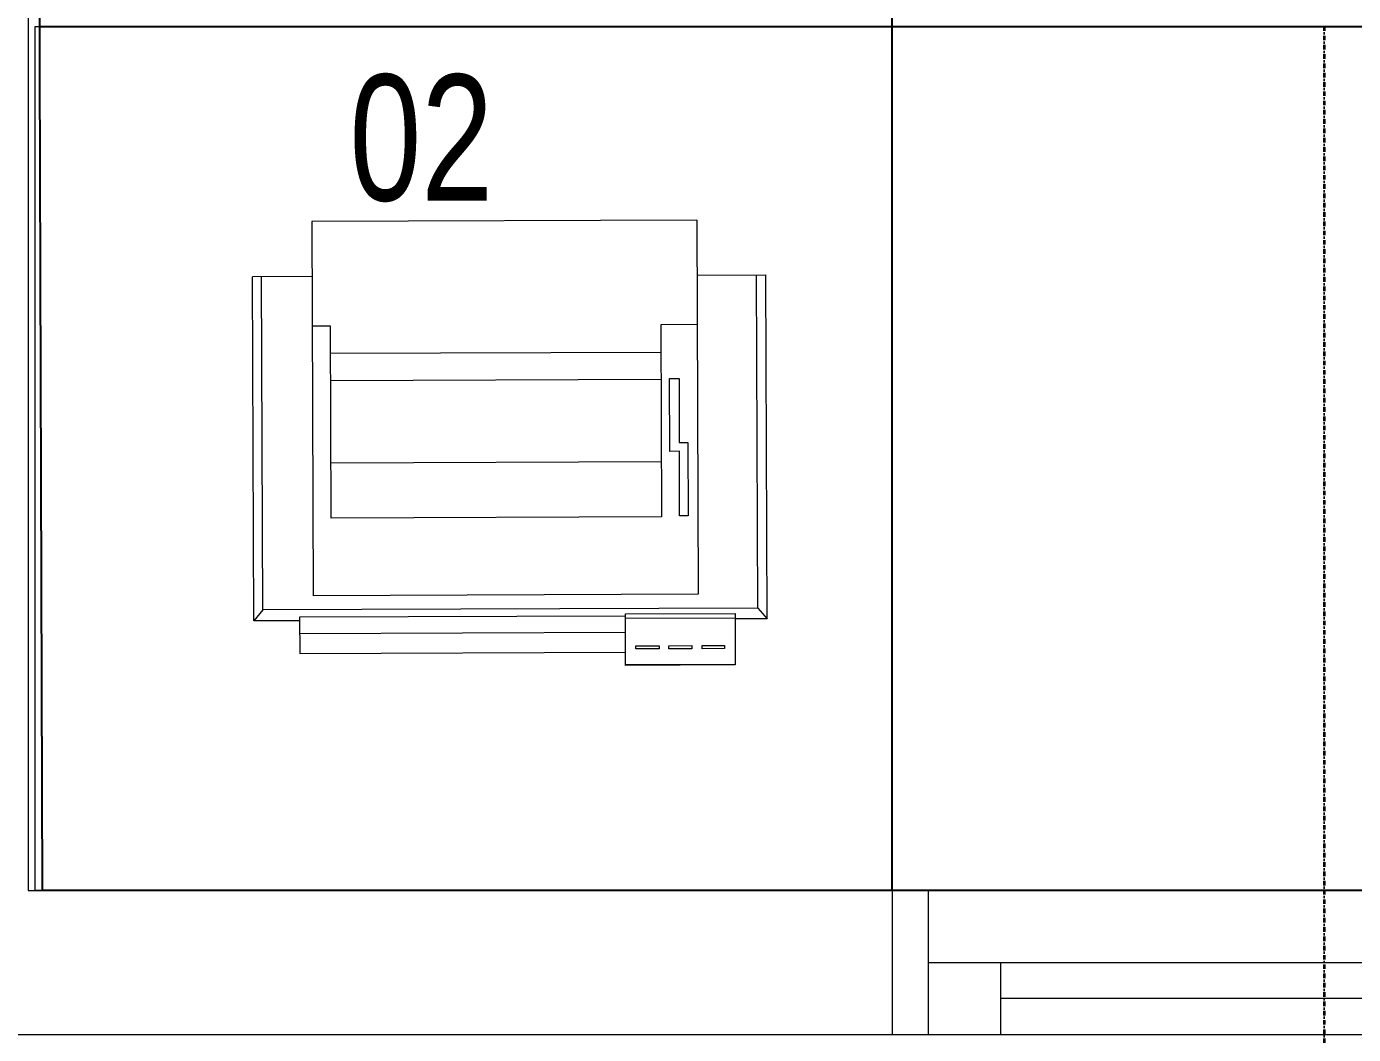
# Model space of a CAD drawing. Extents: x -12260 to 184725, y -29287 to 19916.
# Drawn here: x 39475 to 40396, y -910 to -210 of the extents above; entities that cross this region are included whole.
import ezdxf

# ---------------------------------------------------------------- set-up
doc = ezdxf.new("R2010")
doc.units = 0
doc.header["$LTSCALE"] = 0.25
doc.linetypes.add('DASHDOT', pattern=[25.4, 12.7, -6.35, 0, -6.35])
for name, color, linetype, lineweight in [('01-First Floor-FUR$0$72_EGR_EQP_TAG', 142, 'Continuous', 5), ('01-First Floor-FUR$0$Aluminum', 251, 'Continuous', 5), ('01-First Floor-FUR$0$LOADING', 253, 'Continuous', 5), ('01-First Floor-FUR$0$Walls', 251, 'Continuous', 5), ('E-LITE-CLNG-CNDT', 6, 'DASHDOT', 35)]:
    doc.layers.add(name, color=color, linetype=linetype, lineweight=lineweight)
doc.layers.add('01-First Floor-FUR$0$FALSE CEILING', color=251, linetype='Continuous')
doc.styles.add('01-First Floor-FUR$0$X3G_ENTITY_257CFD', font='swisscl.ttf', dxfattribs={"height": 200})

# ---------------------------------------------------------------- blocks, each defined once
blk = doc.blocks.new('01-First Floor-FUR$0$GF21046B-P')
at = {"color": 0}
blk.add_lwpolyline([(0, 0), (1, 0), (1, 0.6), (0, 0.6)], close=True, dxfattribs=at)
blk = doc.blocks.new('01-First Floor-FUR$0$ITPPLT2C-P')
at = {"color": 0}
for p, q in [((0.02286, 0.03177), (0.26184, 0.03177)), ((0.03041, 0.02557), (0.02286, 0.03177)), ((0.02286, 0), (0.02286, 0.03177)), ((0.26184, -0.00959), (0.26184, 0.03177)), ((0.03041, -0.31823), (0.03041, 0.02557)), ((0.03041, 0.02557), (0.26184, 0.02557)), ((0, 0), (0, -0.22622)), ((0.02518, 0), (0, 0)), ((0.01395, 0), (0.01395, -0.22622)), ((0.02518, 0), (0.01395, 0)), ((0.02518, -0.22622), (0.02518, 0)), ((0.0401, -0.27688), (0.0401, -0.00959)), ((0.3, -0.00959), (0.0401, -0.00959)), ((0.22741, -0.02218), (0.22741, -0.00959)), ((0.3, -0.27688), (0.3, -0.00959)), ((0.09395, -0.2515), (0.09395, -0.02218)), ((0.09395, -0.02218), (0.22741, -0.02218)), ((0.13211, -0.2515), (0.13211, -0.02218)), ((0.18945, -0.2515), (0.18945, -0.02218)), ((0.20824, -0.2515), (0.20824, -0.02218)), ((-0.0091, -0.22622), (0.02673, -0.22622)), ((-0.0091, -0.30235), (-0.0091, -0.22622)), ((-0.00872, -0.22622), (0.02363, -0.22622)), ((-0.00872, -0.30235), (-0.00872, -0.22622)), ((0, -0.22622), (0.02518, -0.22622)), ((0.01395, -0.22622), (0.02518, -0.22622)), ((0.02363, -0.22622), (0.02363, -0.30235)), ((0.02673, -0.22622), (0.02673, -0.30235)), ((0.00232, -0.24947), (0.00232, -0.23339)), ((0.00232, -0.23339), (0.00446, -0.23339)), ((0.00446, -0.23339), (0.00446, -0.24947)), ((0.00446, -0.24947), (0.00232, -0.24947)), ((0.00232, -0.27213), (0.00232, -0.25625)), ((0.00232, -0.25625), (0.00446, -0.25625)), ((0.00446, -0.25625), (0.00446, -0.27213)), ((0.22741, -0.2515), (0.09395, -0.2515)), ((0.13947, -0.2575), (0.19003, -0.2575)), ((0.13947, -0.26409), (0.13947, -0.2575)), ((0.19003, -0.2575), (0.19003, -0.26409)), ((0.22741, -0.27688), (0.22741, -0.2515)), ((0.09472, -0.2701), (0.09472, -0.26409)), ((0.09472, -0.26409), (0.13947, -0.26409)), ((0.19003, -0.26409), (0.14567, -0.26409)), ((0.14567, -0.26409), (0.14567, -0.2701)), ((0.00446, -0.27213), (0.00232, -0.27213)), ((0.14567, -0.2701), (0.09472, -0.2701)), ((0.00232, -0.29499), (0.00232, -0.2793)), ((0.00232, -0.2793), (0.00446, -0.2793)), ((0.00446, -0.2793), (0.00446, -0.29499)), ((0.3, -0.27688), (0.0401, -0.27688)), ((0.26184, -0.27688), (0.26184, -0.32462)), ((0.02673, -0.30235), (-0.0091, -0.30235)), ((0.02363, -0.30235), (-0.00872, -0.30235)), ((0.00446, -0.29499), (0.00232, -0.29499)), ((0.02286, -0.32462), (0.02286, -0.30235)), ((0.03041, -0.31823), (0.02286, -0.32462)), ((0.03041, -0.31823), (0.26184, -0.31823)), ((0.02286, -0.32462), (0.26184, -0.32462))]:
    blk.add_line(p, q, dxfattribs=at)
blk = doc.blocks.new('01-First Floor-FUR$0$A$C37be4daf')
at = {"layer": '01-First Floor-FUR$0$Aluminum'}
for p, q in [((1416.01, 598.24), (216.01, 598.24)), ((1341.01, 548.24), (1341.01, 598.24)), ((1391.01, 498.24), (1391.01, 598.24)), ((291.01, 573.24), (1341.01, 573.24)), ((1391.01, 548.24), (241.01, 548.24)), ((1416.01, 498.24), (216.01, 498.24))]:
    blk.add_line(p, q, dxfattribs=at)
at = {"layer": '01-First Floor-FUR$0$Walls'}
blk.add_line((1416.01, 498.24), (1416.01, 598.24), dxfattribs=at)
blk = doc.blocks.new('01-First Floor-FUR')
at = {"layer": '01-First Floor-FUR$0$FALSE CEILING', "linetype": 'Continuous'}
for p, q in [((40076, -810), (40076, 2260)), ((39484.05, -210), (43434.58, -210))]:
    blk.add_line(p, q, dxfattribs=at)
at = {"layer": '01-First Floor-FUR$0$FALSE CEILING'}
blk.add_lwpolyline([(39486, -810), (39476, 2260), (43476, 2260), (43476, -168.58), (42834.58, -810), (39486, -810)], dxfattribs=at)
at = {"layer": '01-First Floor-FUR$0$Walls'}
for p, q in [((39476, 2260), (39476, -810)), ((39476, -810), (39486, -810)), ((39476, -810), (42834.58, -810)), ((34876, -910), (42876, -910))]:
    blk.add_line(p, q, dxfattribs=at)
at = {"rotation": 180}
blk.add_blockref('01-First Floor-FUR$0$A$C37be4daf', (41492.01, -311.76), dxfattribs=at)
at = {"layer": '01-First Floor-FUR$0$LOADING', "extrusion": (-1.59456e-16, 3.19512e-06, 1), "xscale": -1000.000000000004, "yscale": 1000.000000000006, "zscale": 1000.000000000006, "rotation": 180}
blk.add_blockref('01-First Floor-FUR$0$GF21046B-P', (39481, -210, -0.11), dxfattribs=at)
at = {"layer": '01-First Floor-FUR$0$LOADING', "extrusion": (3.1951e-06, 1.23702e-08, -1), "xscale": -1000.000000000007, "yscale": 1000.000000000008, "zscale": 1000.000000000006, "rotation": 269.7781739466569}
blk.add_blockref('01-First Floor-FUR$0$ITPPLT2C-P', (-39664.59, -645.45, 0.22), dxfattribs=at)
at = {"layer": '01-First Floor-FUR$0$72_EGR_EQP_TAG', "insert": (39749, -243.3, -0.09), "char_height": 87.473, "attachment_point": 2, "style": '01-First Floor-FUR$0$X3G_ENTITY_257CFD'}
blk.add_mtext('02', dxfattribs=at)

msp = doc.modelspace()

# ---------------------------------------------------------------- linework, layer by layer
at = {"layer": 'E-LITE-CLNG-CNDT', "color": 1}
msp.add_lwpolyline([(40375.82, -209.85), (40375.82, -2214.94)], dxfattribs=at)

# ---------------------------------------------------------------- block references
at = {"layer": 'E-LITE-CLNG-CNDT'}
msp.add_blockref('01-First Floor-FUR', (0, 0), dxfattribs=at)

doc.saveas('drawing.dxf')
